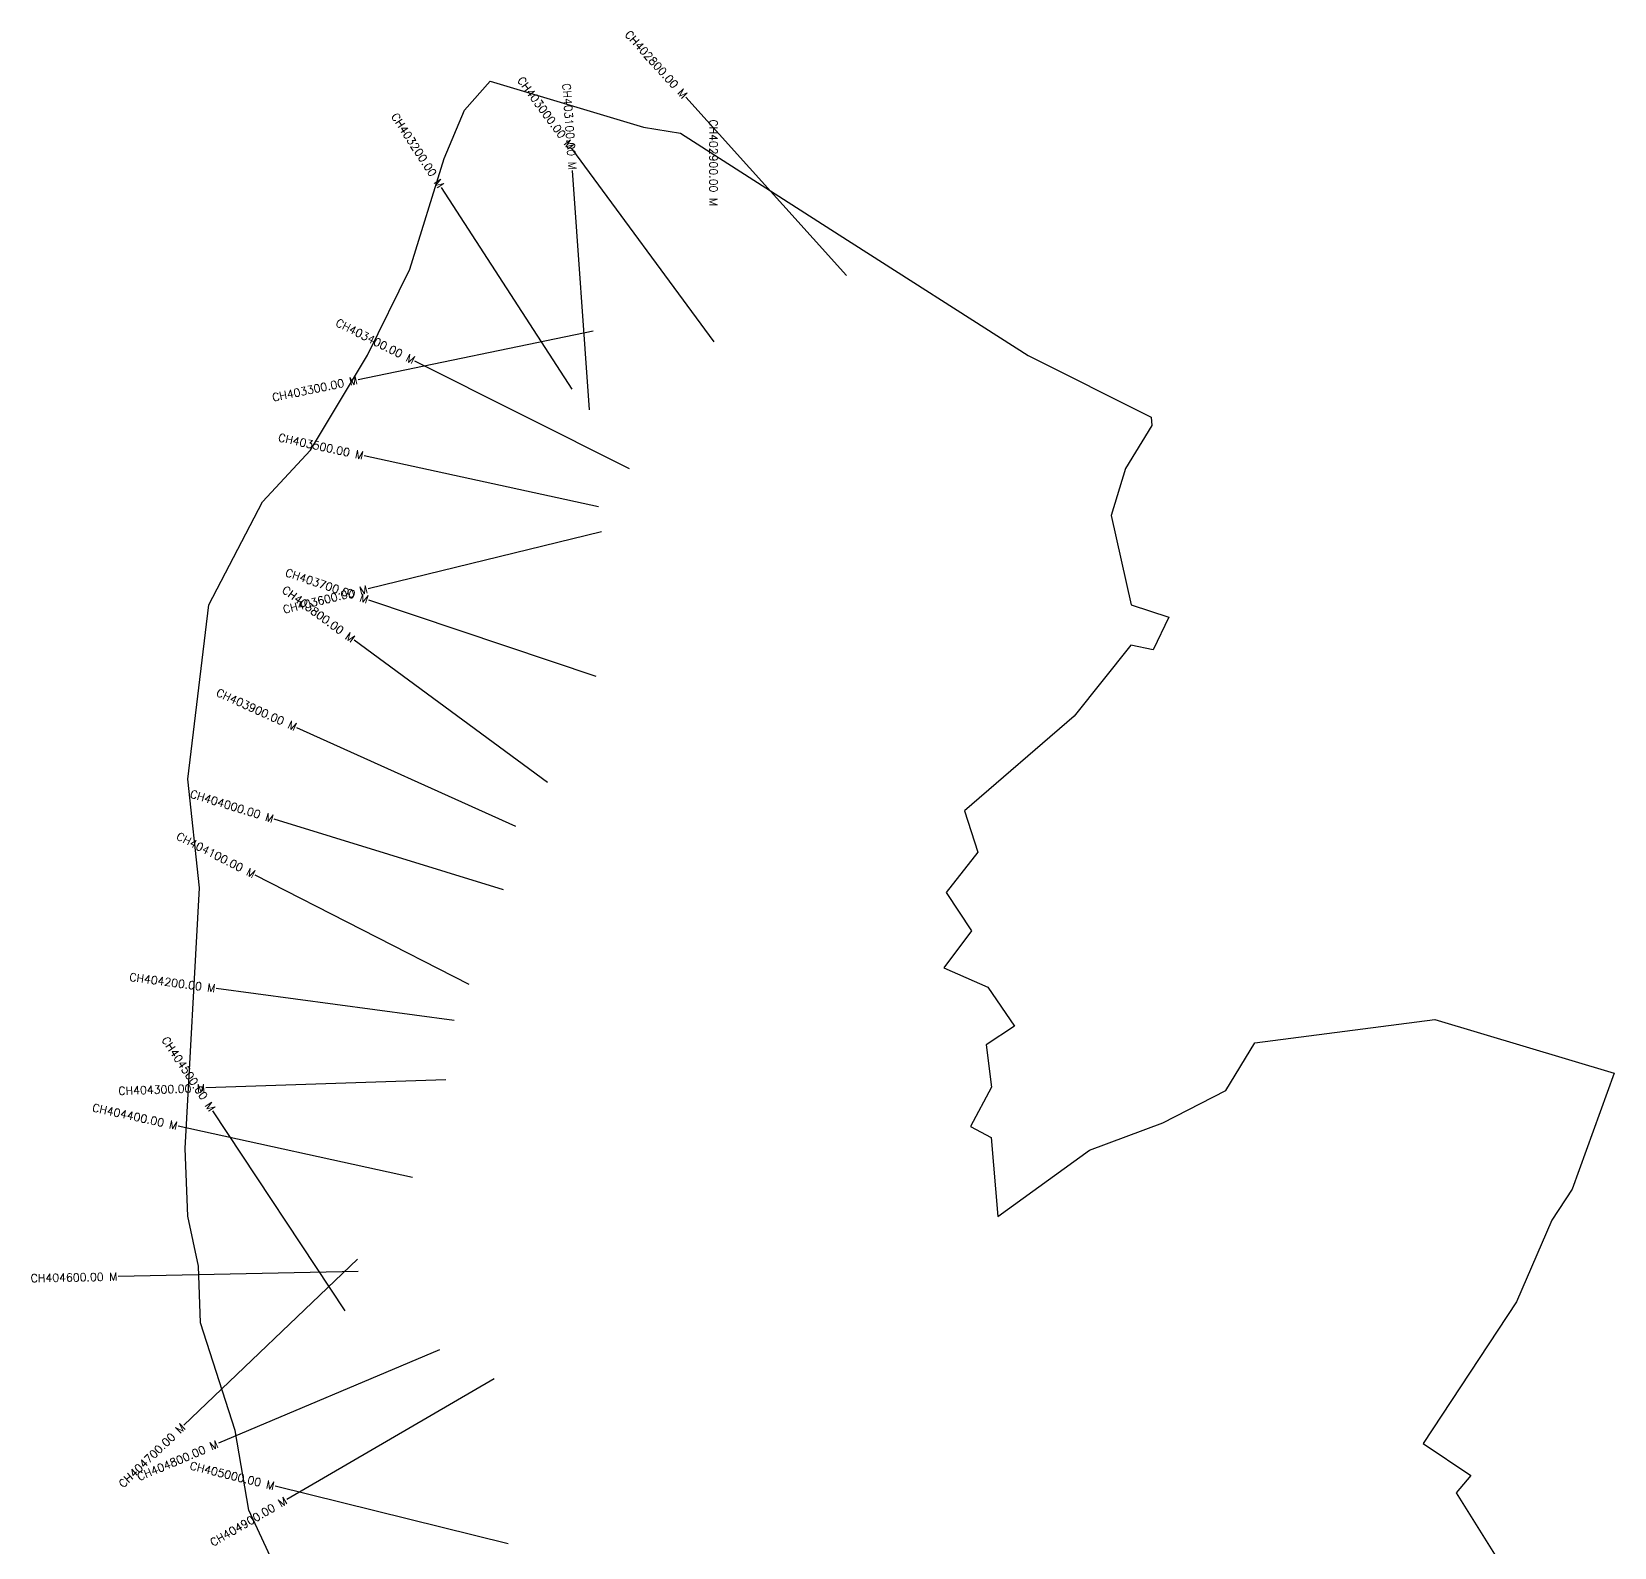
# Model space of a CAD drawing. Header units: metres. Extents: x 302061 to 305579, y 1939913 to 1943654.
# Drawn here: x 302061 to 304039, y 1941760 to 1943654 of the extents above; entities that cross this region are included whole.
import ezdxf
from ezdxf.enums import TextEntityAlignment as Align

# ---------------------------------------------------------------- set-up
doc = ezdxf.new("R2010")
doc.units = ezdxf.units.M
doc.layers.add('CS', color=134, linetype='Continuous')
doc.layers.add('CSMark', color=6, linetype='Continuous')
doc.styles.get("Standard").update_dxf_attribs({"font": 'simplex.shx'})

msp = doc.modelspace()

# ---------------------------------------------------------------- linework, layer by layer
at = {"color": 6, "flags": 128}
for points in [[(302385.9, 1941690.5), (302332.1, 1941806.1), (302315, 1941906), (302271.5, 1942040.6), (302269.2, 1942111.4), (302255.6, 1942173.8), (302252.6, 1942258.3), (302270.4, 1942584.1), (302255.6, 1942720), (302282.2, 1942937.8), (302349.1, 1943066.8), (302409.2, 1943131), (302480.3, 1943250.1), (302533.1, 1943357.4), (302576.1, 1943495.6), (302601.7, 1943556.1), (302633.8, 1943592.3)], [(302633.8, 1943592.3), (302825.4, 1943534.8), (302871.6, 1943527.3), (303069.8, 1943400.5), (303305.9, 1943249.5), (303459.9, 1943172.3), (303460.6, 1943162.1), (303427.8, 1943108.3), (303409.7, 1943049.6), (303434.8, 1942938), (303481.8, 1942922.5), (303462.4, 1942881.7), (303434.3, 1942887.6), (303363.7, 1942798.7), (303226.5, 1942680.2), (303243.1, 1942628.7), (303203.7, 1942578.4), (303235.1, 1942530.5), (303200.8, 1942484.1), (303255.8, 1942459.9), (303289.1, 1942411.4), (303253.5, 1942387.7), (303260.2, 1942335.1), (303234, 1942285.9), (303259.7, 1942272.2), (303268.3, 1942173.4), (303382.7, 1942256.2), (303474.6, 1942290.6), (303553.3, 1942330.9), (303589.3, 1942390.4), (303814.4, 1942419.4), (304038.7, 1942352.3), (303986.2, 1942207.4), (303960.5, 1942168.6), (303916.5, 1942066.8), (303800, 1941889.5), (303859.4, 1941849.4), (303841, 1941828), (303914, 1941711.4)]]:
    msp.add_lwpolyline(points, dxfattribs=at)
at = {"layer": 'CS'}
for p, q in [((303079.1, 1943349.5), (302878.1, 1943572.2)), ((302913.6, 1943266.6), (302735.8, 1943508.2)), ((302757.9, 1943181.4), (302736.7, 1943480.6)), ((302736, 1943207.5), (302573, 1943459.4)), ((302762.3, 1943280.1), (302468.6, 1943219.1)), ((302807.7, 1943108), (302539.5, 1943242.6)), ((302769.1, 1943060.3), (302476, 1943124.1)), ((302772.6, 1943029.1), (302481.2, 1942957.7)), ((302766.3, 1942848.1), (302482, 1942943.9)), ((302705.4, 1942715.9), (302463.6, 1942893.5)), ((302665.6, 1942661), (302392, 1942784.2)), ((302650.4, 1942581.7), (302363.6, 1942669.9)), ((302607.2, 1942463.4), (302340.1, 1942599.9)), ((302588.6, 1942418.3), (302291.3, 1942458.3)), ((302578.1, 1942344.1), (302278.3, 1942334)), ((302452.6, 1942055.4), (302287.1, 1942305.6)), ((302536.6, 1942221.9), (302243.6, 1942286.3)), ((302468.6, 1942104.5), (302168.7, 1942098.3)), ((302467.9, 1942119.8), (302250.8, 1941912.7)), ((302570.3, 1942006.6), (302293.9, 1941889.9)), ((302638.8, 1941970.3), (302379.4, 1941819.7)), ((302656.1, 1941764.2), (302364.9, 1941836.1))]:
    msp.add_line(p, q, dxfattribs=at)

# ---------------------------------------------------------------- texts
at = {"layer": 'CSMark'}
for s, rotation, p in [('CH402800.00 M', 312.0507, (302877.5, 1943573)), ('CH403000.00 M', 306.355, (302735.2, 1943509)), ('CH403100.00 M', 274.0515, (302736.6, 1943481.6)), ('CH403200.00 M', 302.9125, (302572.5, 1943460.2)), ('CH403400.00 M', 333.3586, (302538.6, 1943243)), ('CH403300.00 M', 11.7343, (302467.6, 1943218.9)), ('CH403500.00 M', 347.7345, (302475, 1943124.3)), ('CH403700.00 M', 341.3803, (302481, 1942944.2)), ('CH403800.00 M', 323.6974, (302462.8, 1942894.1)), ('CH403600.00 M', 13.7714, (302480.2, 1942957.5)), ('CH403900.00 M', 335.7671, (302391.1, 1942784.6)), ('CH404000.00 M', 342.8941, (302362.7, 1942670.2)), ('CH404100.00 M', 332.9225, (302339.2, 1942600.4)), ('CH404200.00 M', 352.3279, (302290.3, 1942458.4)), ('CH404500.00 M', 303.5007, (302286.5, 1942306.4)), ('CH404300.00 M', 1.9373, (302277.3, 1942333.9)), ('CH404400.00 M', 347.6029, (302242.6, 1942286.5)), ('CH404600.00 M', 1.1863, (302167.7, 1942098.3)), ('CH404700.00 M', 43.6439, (302250.1, 1941912)), ('CH404800.00 M', 22.8985, (302293, 1941889.5)), ('CH405000.00 M', 346.1419, (302363.9, 1941836.3)), ('CH404900.00 M', 30.1452, (302378.5, 1941819.2))]:
    msp.add_text(s, height=10, rotation=rotation, dxfattribs=at).set_placement(p, align=Align.MIDDLE_RIGHT)
msp.add_text('CH402900.00 M', height=10, rotation=270, dxfattribs=at).set_placement((302912.7, 1943544.7), align=Align.MIDDLE_LEFT)

doc.saveas('drawing.dxf')
